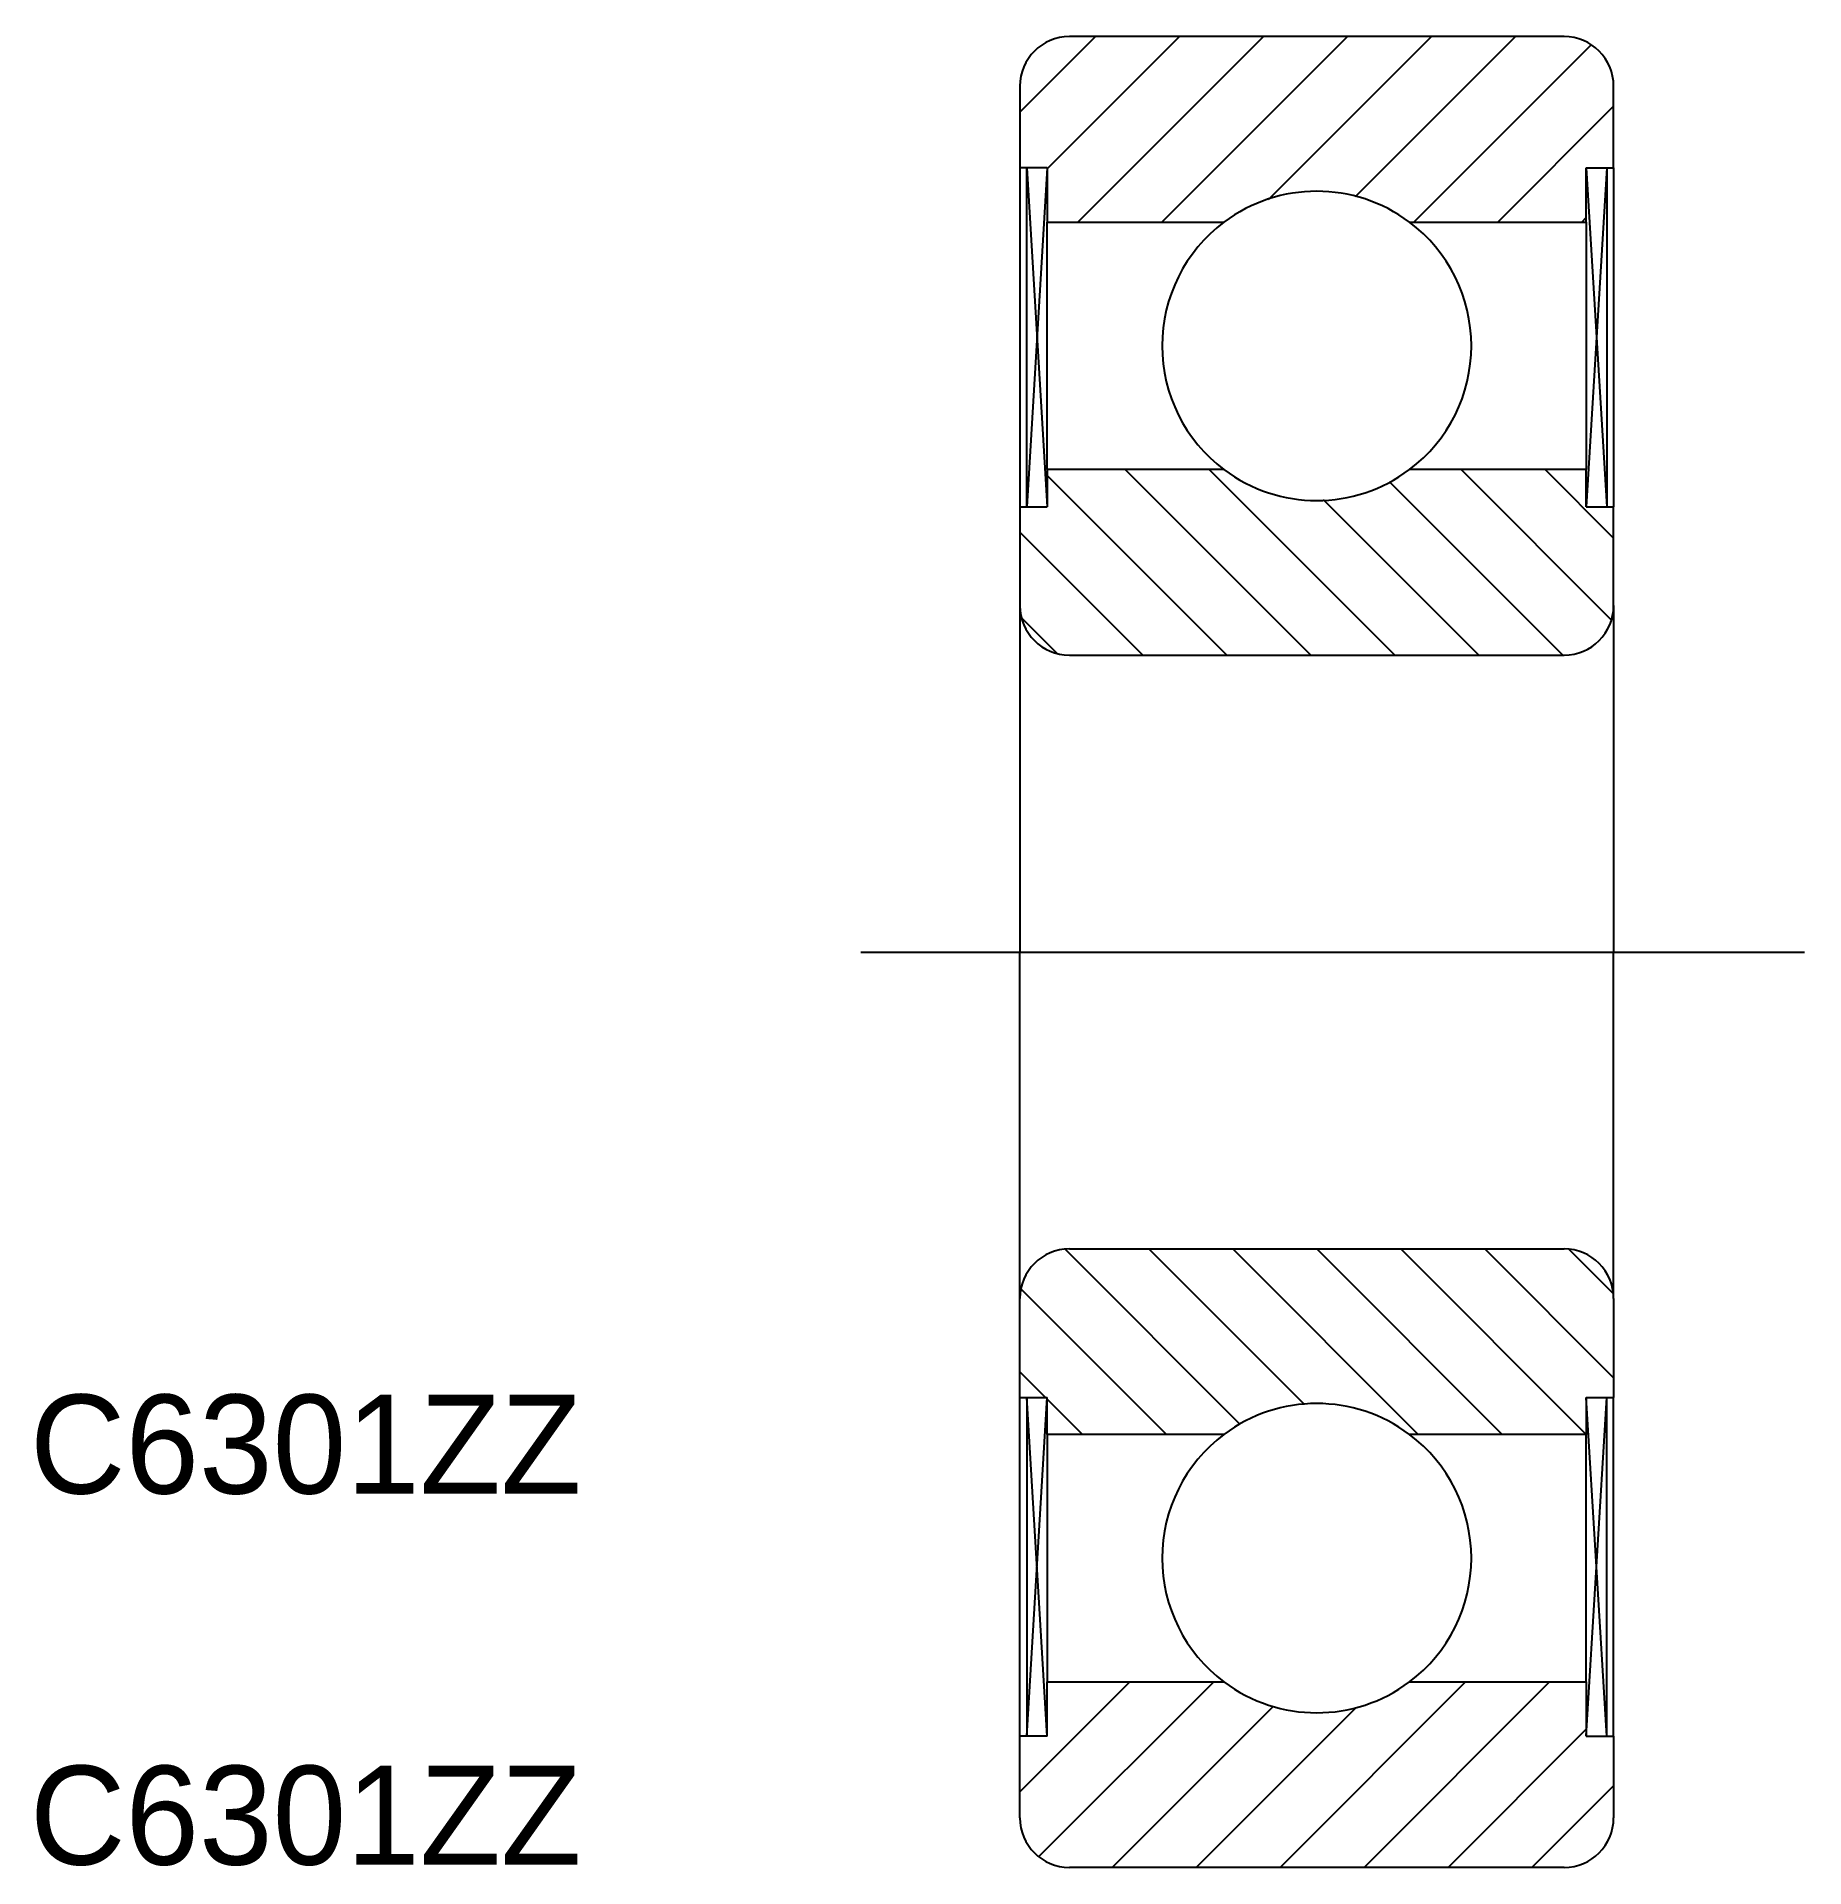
# Model space of a CAD drawing. Extents: x 26.2 to 61.9, y 22.6 to 59.6.
import ezdxf

# ---------------------------------------------------------------- set-up
doc = ezdxf.new("R2010")
doc.units = 0
doc.linetypes.add('CENTER', pattern=[50.8, 31.75, -6.35, 6.35, -6.35])
doc.layers.get('0').update_dxf_attribs({"linetype": 'CONTINUOUS'})
doc.layers.add('CENTER', color=1, linetype='CENTER')

msp = doc.modelspace()

# ---------------------------------------------------------------- linework, layer by layer
at = {"color": 7}
for p, q in [((46.086, 58.044), (47.615, 59.573)), ((46.638, 56.899), (49.312, 59.573)), ((57.086, 59.573), (47.086, 59.573)), ((47.259, 55.823), (51.009, 59.573)), ((48.957, 55.823), (52.707, 59.573)), ((51.114, 56.284), (54.404, 59.573)), ((52.87, 56.343), (56.101, 59.573)), ((54.048, 55.823), (57.633, 59.409)), ((46.086, 58.573), (46.086, 56.923)), ((58.086, 56.923), (58.086, 58.573)), ((55.745, 55.823), (58.086, 58.165)), ((46.086, 56.923), (46.086, 50.073)), ((46.638, 56.923), (46.086, 56.923)), ((46.224, 50.073), (46.224, 56.923)), ((46.224, 56.923), (46.638, 50.073)), ((46.638, 56.923), (46.224, 50.073)), ((46.638, 56.923), (46.638, 55.823)), ((57.534, 56.923), (57.948, 50.073)), ((57.948, 56.923), (57.534, 50.073)), ((57.534, 55.823), (57.534, 56.923)), ((57.534, 56.923), (58.086, 56.923)), ((57.948, 56.923), (57.948, 50.073)), ((58.086, 56.923), (58.086, 50.073)), ((57.442, 55.823), (57.534, 55.916)), ((46.638, 50.823), (46.638, 55.823)), ((46.638, 55.823), (50.211, 55.823)), ((53.961, 55.823), (57.534, 55.823)), ((57.534, 55.823), (57.534, 50.823)), ((46.638, 50.823), (46.638, 50.073)), ((50.211, 50.823), (46.638, 50.823)), ((50.268, 47.073), (46.638, 50.704)), ((51.965, 47.073), (48.215, 50.823)), ((53.662, 47.073), (49.912, 50.823)), ((57.534, 50.823), (53.961, 50.823)), ((58.039, 47.788), (55.004, 50.823)), ((58.086, 49.438), (56.701, 50.823)), ((57.534, 50.073), (57.534, 50.823)), ((57.057, 47.073), (53.556, 50.574)), ((46.086, 50.073), (46.086, 48.073)), ((46.086, 50.073), (46.638, 50.073)), ((55.359, 47.073), (52.221, 50.212)), ((57.534, 50.073), (58.086, 50.073)), ((58.086, 48.073), (58.086, 50.073)), ((48.571, 47.073), (46.086, 49.559)), ((46.086, 48.073), (46.086, 41.073)), ((46.839, 47.108), (46.121, 47.827)), ((58.086, 48.073), (58.086, 41.073)), ((47.086, 47.073), (57.086, 47.073)), ((46.086, 34.073), (46.086, 41.073)), ((58.086, 34.073), (58.086, 41.073)), ((50.541, 31.527), (47.003, 35.065)), ((47.086, 35.073), (57.086, 35.073)), ((51.83, 31.935), (48.692, 35.073)), ((54.139, 31.323), (50.389, 35.073)), ((55.836, 31.323), (52.086, 35.073)), ((57.533, 31.323), (53.783, 35.073)), ((58.086, 32.468), (55.48, 35.073)), ((58.076, 34.175), (57.187, 35.063)), ((46.086, 32.073), (46.086, 34.073)), ((49.048, 31.323), (46.105, 34.266)), ((58.086, 34.073), (58.086, 32.073)), ((46.601, 32.073), (46.086, 32.588)), ((46.086, 25.223), (46.086, 32.073)), ((46.086, 32.073), (46.638, 32.073)), ((46.224, 32.073), (46.224, 25.223)), ((46.224, 25.223), (46.638, 32.073)), ((46.638, 25.223), (46.224, 32.073)), ((46.638, 31.323), (46.638, 32.073)), ((47.351, 31.323), (46.638, 32.036)), ((57.534, 32.073), (57.534, 31.323)), ((57.534, 32.073), (58.086, 32.073)), ((57.534, 25.223), (57.948, 32.073)), ((57.948, 25.223), (57.534, 32.073)), ((57.948, 25.223), (57.948, 32.073)), ((58.086, 25.223), (58.086, 32.073)), ((46.638, 31.323), (46.638, 26.323)), ((50.211, 31.323), (46.638, 31.323)), ((57.534, 31.323), (53.961, 31.323)), ((57.534, 26.323), (57.534, 31.323)), ((46.086, 24.103), (48.307, 26.323)), ((46.471, 22.791), (50.004, 26.323)), ((46.638, 25.223), (46.638, 26.323)), ((46.638, 26.323), (50.211, 26.323)), ((51.345, 22.573), (55.095, 26.323)), ((53.042, 22.573), (56.792, 26.323)), ((53.961, 26.323), (57.534, 26.323)), ((57.534, 26.323), (57.534, 25.223)), ((47.951, 22.573), (51.205, 25.828)), ((49.648, 22.573), (52.88, 25.806)), ((46.086, 23.573), (46.086, 25.223)), ((46.638, 25.223), (46.086, 25.223)), ((54.739, 22.573), (57.534, 25.369)), ((57.534, 25.223), (58.086, 25.223)), ((58.086, 25.223), (58.086, 23.573)), ((56.436, 22.573), (58.086, 24.223)), ((57.086, 22.573), (47.086, 22.573))]:
    msp.add_line(p, q, dxfattribs=at)
for centre, radius, start, end in [((47.086, 58.573), 1, 90, 180), ((57.086, 58.573), 1, 0, 90), ((52.086, 53.323), 3.125, 53.1301, 126.8699), ((52.086, 53.323), 3.125, 126.8699, 233.1301), ((52.086, 53.323), 3.125, 306.8699, 53.1301), ((52.086, 53.323), 3.125, 233.1301, 306.8699), ((47.086, 48.073), 1, 180, 270), ((57.086, 48.073), 1, 270, 0), ((47.086, 34.073), 1, 90, 180), ((57.086, 34.073), 1, 0, 90), ((52.086, 28.823), 3.125, 53.1301, 126.8699), ((52.086, 28.823), 3.125, 126.8699, 233.1301), ((52.086, 28.823), 3.125, 306.8699, 53.1301), ((52.086, 28.823), 3.125, 233.1301, 306.8699), ((47.086, 23.573), 1, 180, 270), ((57.086, 23.573), 1, 270, 0)]:
    msp.add_arc(centre, radius, start, end, dxfattribs=at)
at = {"layer": 'CENTER', "color": 1, "linetype": 'CENTER'}
msp.add_line((42.868, 41.073), (61.942, 41.073), dxfattribs=at)

# ---------------------------------------------------------------- texts
at = {"color": 7, "linetype": 'CONTINUOUS'}
for p in [(26.076, 30.128), (26.076, 22.628)]:
    msp.add_text('C6301ZZ', height=2, dxfattribs=at).set_placement(p)

doc.saveas('drawing.dxf')
